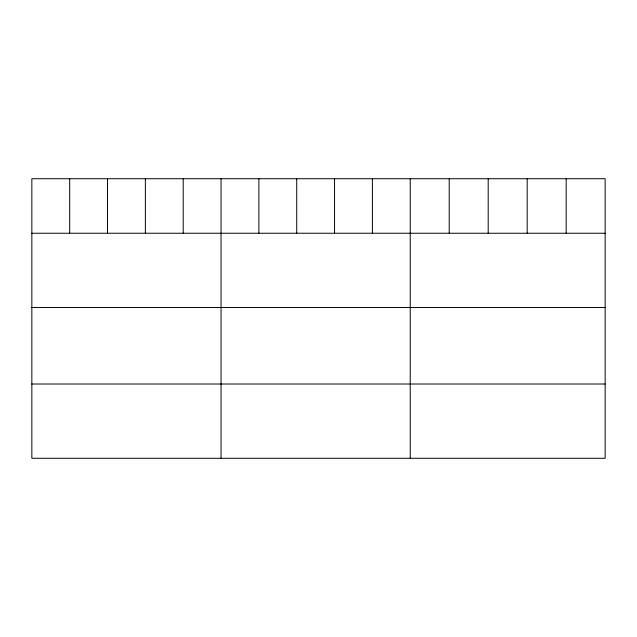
<?xml version="1.0" encoding="UTF-8"?>
<svg xmlns="http://www.w3.org/2000/svg" width="637" height="637" viewBox="0 0 637 637"><rect width="100%" height="100%" fill="white"/><g stroke="black" fill="none" stroke-linecap="round" stroke-linejoin="round"><path stroke-width="0.96" d="M605.15 233.246L605.15 458.282L31.85 458.282L31.85 178.718L605.15 178.718L605.15 233.246L31.85 233.246M31.85 307.504L605.15 307.504M31.85 384.015L605.15 384.015M566.166 178.718L566.166 233.246M527.181 178.718L527.181 233.246M488.197 178.718L488.197 233.246M449.212 178.718L449.212 233.246M410.228 178.718L410.228 458.282M372.39 178.718L372.39 233.246M334.552 178.718L334.552 233.246M296.715 178.718L296.715 233.246M258.877 178.718L258.877 233.246M221.039 178.718L221.039 458.282M183.201 178.718L183.201 233.246M145.363 178.718L145.363 233.246M107.526 178.718L107.526 233.246M69.688 178.718L69.688 233.246"/></g></svg>
